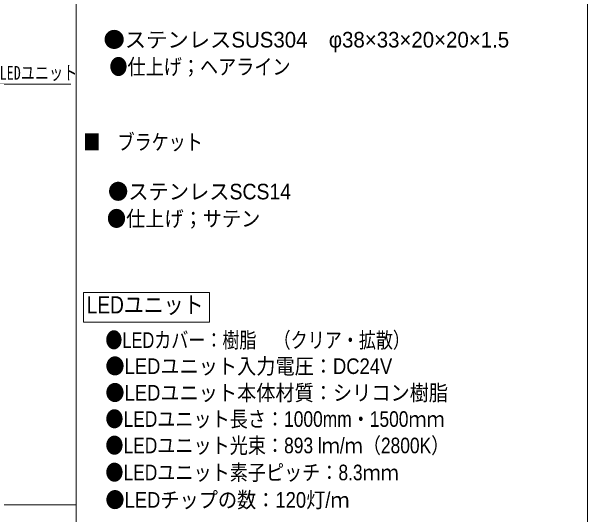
# Model space of a CAD drawing. Units: millimetres, scale not verified. Extents: x -1001 to 999, y -692 to 692.
# Drawn here: x 599.2 to 999.2, y -6.6 to 342.9 of the extents above; entities that cross this region are included whole.
import ezdxf
from ezdxf.enums import TextEntityAlignment as Align

# ---------------------------------------------------------------- set-up
doc = ezdxf.new("R2010")
doc.units = ezdxf.units.MM
doc.header["$LTSCALE"] = 5
for name, color, linetype, lineweight in [('0-0_zumenwaku', 6, 'Continuous', 9), ('0-2_2', 4, 'Continuous', 9), ('0-3_sunpou', 1, 'Continuous', 9)]:
    doc.layers.add(name, color=color, linetype=linetype, lineweight=lineweight)
doc.layers.add('0-1_moji', color=2, linetype='Continuous')
doc.styles.add('ＭＳ ゴシック', font='')
doc.styles.add('ＭＳ Ｐゴシック', font='')
doc.styles.get('ＭＳ ゴシック').set_extended_font_data('MS Gothic')
doc.styles.get('ＭＳ Ｐゴシック').set_extended_font_data('MS PGothic')

# ---------------------------------------------------------------- blocks, each defined once
blk = doc.blocks.new('MLeader15')
at = {"layer": '0-3_sunpou', "color": 7}
blk.add_line((564.279, 315.642), (567.852, 312.144), dxfattribs=at)
at = {"layer": '0-3_sunpou'}
blk.add_line((589.725, 292.491), (640.319, 292.491), dxfattribs=at)
at = {"layer": '0-3_sunpou', "color": 7}
blk.add_lwpolyline([(567.269, 311.548), (564.279, 315.642), (568.435, 312.739)], dxfattribs=at)
at = {"layer": '0-3_sunpou'}
blk.add_lwpolyline([(567.852, 312.144), (587.925, 292.491), (589.725, 292.491)], dxfattribs=at)
at = {"layer": '0-3_sunpou', "color": 2, "style": 'ＭＳ ゴシック', "width": 0.75}
blk.add_text('LEDユニット', height=9.604, dxfattribs=at).set_placement((590.892, 292.641), align=Align.BOTTOM_LEFT)

msp = doc.modelspace()

# ---------------------------------------------------------------- linework, layer by layer
at = {"layer": '0-0_zumenwaku'}
for p, q in [((644.158, 692.5), (644.158, -692.5)), ((-177.842, 0), (644.158, 0))]:
    msp.add_line(p, q, dxfattribs=at)
msp.add_lwpolyline([(-1000.842, -692.5), (999.158, -692.5), (999.158, 692.5), (-1000.842, 692.5)], close=True, dxfattribs=at)
at = {"layer": '0-2_2'}
msp.add_lwpolyline([(649.06, 147.594), (736.585, 147.594), (736.585, 126.968), (649.06, 126.968)], close=True, dxfattribs=at)

# ---------------------------------------------------------------- block references
at = {"layer": '0-3_sunpou'}
msp.add_blockref('MLeader15', (0, 0), dxfattribs=at)

# ---------------------------------------------------------------- texts
at = {"layer": '0-1_moji', "style": 'ＭＳ Ｐゴシック'}
msp.add_text('   ●ステンレスSUS304\u3000φ38×33×20×20×1.5', height=10.85, dxfattribs=at).set_placement((651.228, 314.675), align=Align.BOTTOM_LEFT)
for s, width, p in [('\u3000 ●仕上げ；ヘアライン', 0.85, (651.228, 295.858)), ('■\u3000ブラケット', 0.8, (649.128, 243.528)), ('    ●ステンレスSCS14', 0.95, (651.228, 209.115)), ('    ●仕上げ；サテン\u3000\u3000', 0.9, (651.228, 190.298)), ('●LEDカバー：樹脂\u3000（クリア・拡散）', 0.8, (664.369, 105.91)), ('●LEDユニット入力電圧：DC24V', 0.9, (664.369, 87.774)), ('●LEDユニット本体材質：シリコン樹脂', 0.9, (664.369, 69.297)), ('●LEDユニット長さ：1000mm・1500ｍｍ', 0.85, (664.369, 51.04)), ('●LEDユニット光束：893 lｍ/ｍ（2800K）', 0.85, (664.369, 32.674)), ('●LEDユニット素子ピッチ：8.3ｍｍ', 0.85, (664.369, 13.907)), ('●LEDチップの数：120灯/ｍ', 0.9, (664.369, -5.14))]:
    msp.add_text(s, height=10.85, dxfattribs=dict(at, width=width)).set_placement(p, align=Align.BOTTOM_LEFT)
at = {"layer": '0-1_moji', "color": 4, "style": 'ＭＳ Ｐゴシック', "width": 0.85}
msp.add_text('LEDユニット', height=11.93, dxfattribs=at).set_placement((651.399, 129.56), align=Align.BOTTOM_LEFT)

doc.saveas('drawing.dxf')
